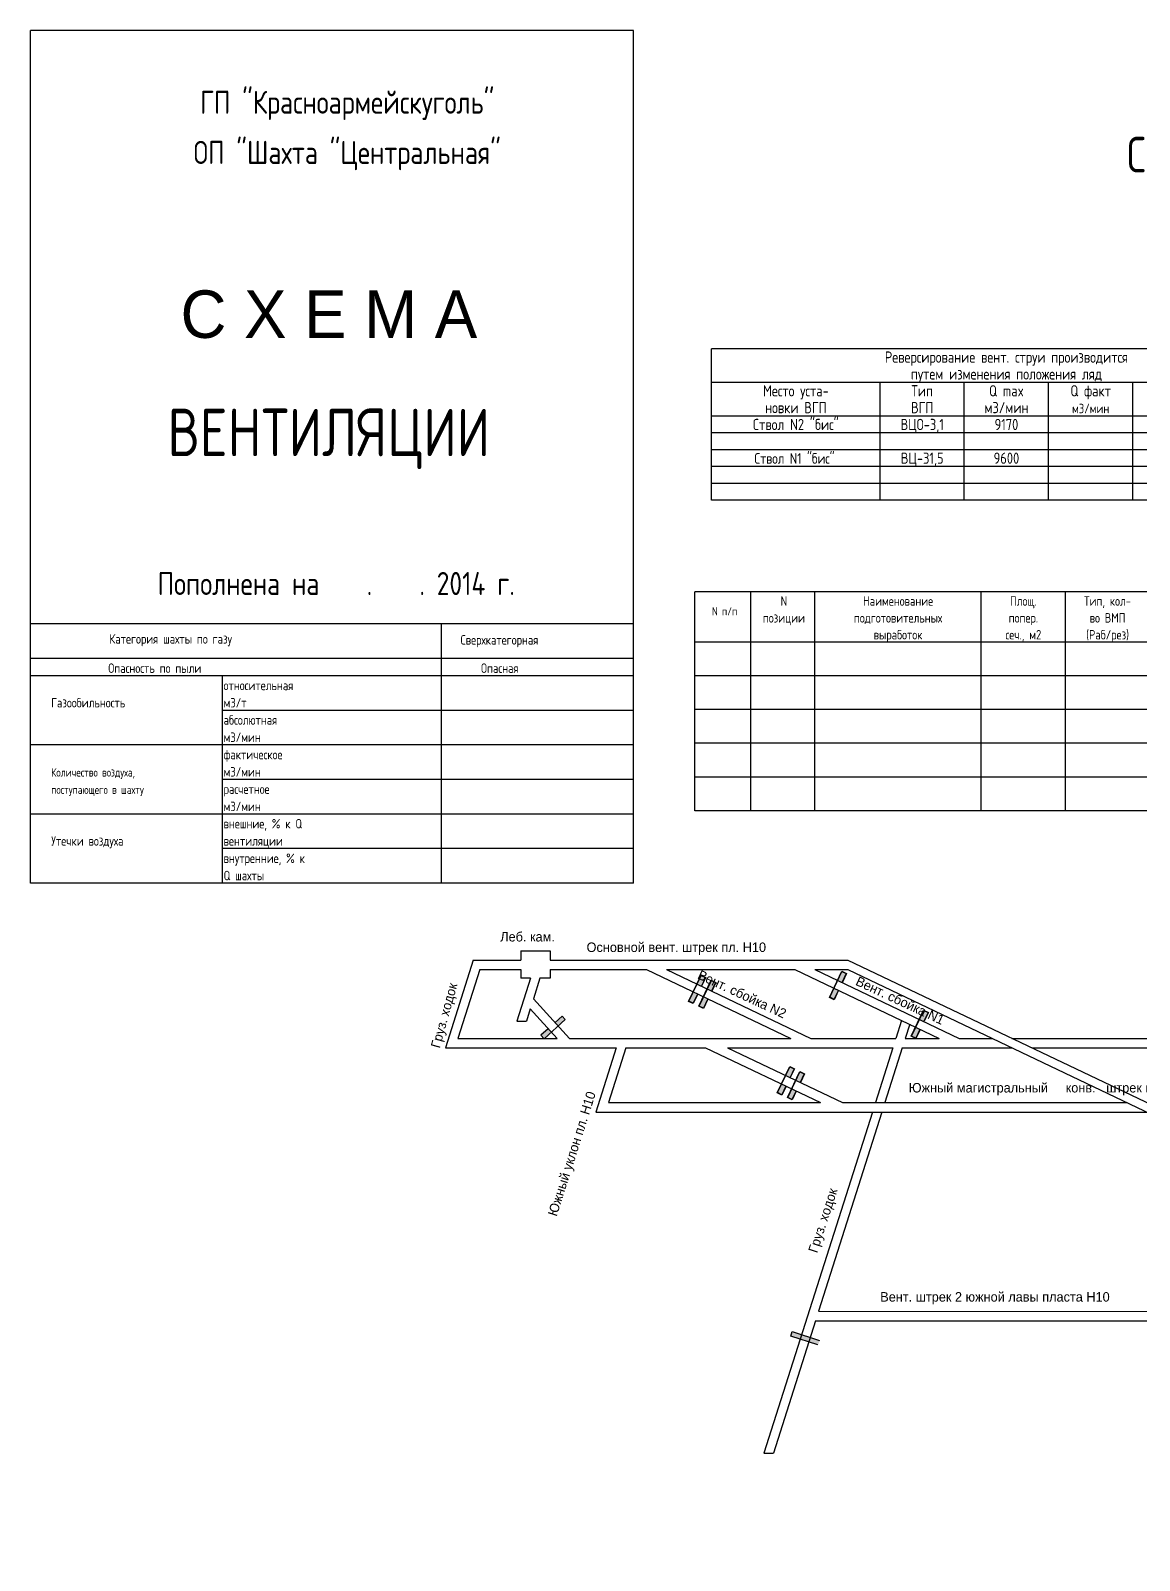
# Model space of a CAD drawing. Header units: millimetres. Extents: x -1543 to 290, y -901 to 459.
# Drawn here: x -1382 to -916, y -185 to 459 of the extents above; entities that cross this region are included whole.
import ezdxf
from ezdxf.enums import TextEntityAlignment as Align

# ---------------------------------------------------------------- set-up
doc = ezdxf.new("R2010")
doc.units = ezdxf.units.MM
for name, color, linetype in [('Двери', 7, 'Continuous'), ('Перемычки', 7, 'Continuous'), ('Таблицы', 7, 'Continuous')]:
    doc.layers.add(name, color=color, linetype=linetype)
doc.styles.add('ESKD', font='Eskdwin')

msp = doc.modelspace()

# ---------------------------------------------------------------- hatches: boundary and pattern name
at = {"layer": 'Двери'}
h = msp.add_hatch(color=256, dxfattribs=at)
h.paths.add_polyline_path([(-1100.11, 56.7), (-1098.34, 60.41), (-1100.33, 61.35), (-1102.09, 57.65), (-1102, 57.61), (-1100.28, 61.22), (-1098.48, 60.36), (-1100.2, 56.75)])
h.paths.add_polyline_path([(-1103.72, 54), (-1102, 57.61), (-1102.09, 57.65), (-1103.81, 54.04)])
h.paths.add_polyline_path([(-1103.59, 49.39), (-1101.83, 53.09), (-1101.92, 53.14), (-1103.64, 49.53), (-1105.45, 50.39), (-1103.72, 54), (-1103.81, 54.04), (-1105.58, 50.34)])
h = msp.add_hatch(color=3, dxfattribs=at)
h.paths.add_polyline_path([(-1098.48, 60.36), (-1100.28, 61.22), (-1102, 57.61), (-1100.2, 56.75)])
h.paths.add_polyline_path([(-1105.45, 50.39), (-1103.64, 49.53), (-1101.92, 53.14), (-1103.72, 54)])
h = msp.add_hatch(color=256, dxfattribs=at)
h.paths.add_polyline_path([(-1095.83, 54.66), (-1094.06, 58.36), (-1096.05, 59.31), (-1097.81, 55.61), (-1097.72, 55.57), (-1096, 59.18), (-1094.2, 58.32), (-1095.92, 54.7)])
h.paths.add_polyline_path([(-1099.45, 51.96), (-1097.72, 55.57), (-1097.81, 55.61), (-1099.54, 52)])
h.paths.add_polyline_path([(-1099.32, 47.35), (-1097.55, 51.05), (-1097.64, 51.09), (-1099.36, 47.48), (-1101.17, 48.34), (-1099.45, 51.96), (-1099.54, 52), (-1101.3, 48.3)])
h = msp.add_hatch(color=3, dxfattribs=at)
h.paths.add_polyline_path([(-1094.2, 58.32), (-1096, 59.18), (-1097.72, 55.57), (-1095.92, 54.7)])
h.paths.add_polyline_path([(-1101.17, 48.34), (-1099.36, 47.48), (-1097.64, 51.09), (-1099.45, 51.96)])
h = msp.add_hatch(color=256, dxfattribs=at)
h.paths.add_polyline_path([(-1040.85, 58.38), (-1039.09, 62.08), (-1041.08, 63.02), (-1042.84, 59.32), (-1042.75, 59.28), (-1041.03, 62.89), (-1039.22, 62.03), (-1040.94, 58.42)])
h.paths.add_polyline_path([(-1044.47, 55.67), (-1042.75, 59.28), (-1042.84, 59.32), (-1044.56, 55.71)])
h.paths.add_polyline_path([(-1044.34, 51.06), (-1042.58, 54.76), (-1042.67, 54.81), (-1044.39, 51.2), (-1046.19, 52.06), (-1044.47, 55.67), (-1044.56, 55.71), (-1046.33, 52.01)])
h = msp.add_hatch(color=3, dxfattribs=at)
h.paths.add_polyline_path([(-1039.22, 62.03), (-1041.03, 62.89), (-1042.75, 59.28), (-1040.94, 58.42)])
h.paths.add_polyline_path([(-1046.19, 52.06), (-1044.39, 51.2), (-1042.67, 54.81), (-1044.47, 55.67)])
h = msp.add_hatch(color=256, dxfattribs=at)
h.paths.add_polyline_path([(-1006.44, 42.02), (-1004.67, 45.72), (-1006.66, 46.67), (-1008.42, 42.97), (-1008.33, 42.93), (-1006.61, 46.54), (-1004.81, 45.68), (-1006.53, 42.07)])
h.paths.add_polyline_path([(-1010.05, 39.32), (-1008.33, 42.93), (-1008.42, 42.97), (-1010.14, 39.36)])
h.paths.add_polyline_path([(-1009.92, 34.71), (-1008.16, 38.41), (-1008.25, 38.46), (-1009.97, 34.85), (-1011.78, 35.71), (-1010.05, 39.32), (-1010.14, 39.36), (-1011.91, 35.66)])
h = msp.add_hatch(color=3, dxfattribs=at)
h.paths.add_polyline_path([(-1004.81, 45.68), (-1006.61, 46.54), (-1008.33, 42.93), (-1006.53, 42.07)])
h.paths.add_polyline_path([(-1011.78, 35.71), (-1009.97, 34.85), (-1008.25, 38.46), (-1010.05, 39.32)])
h = msp.add_hatch(color=256, dxfattribs=at)
h.paths.add_polyline_path([(-1161.83, 41.54), (-1158.79, 44.3), (-1157.31, 42.67), (-1160.35, 39.91), (-1160.42, 39.99), (-1157.45, 42.67), (-1158.8, 44.15), (-1161.76, 41.47)])
h.paths.add_polyline_path([(-1163.38, 37.3), (-1160.42, 39.99), (-1160.35, 39.91), (-1163.31, 37.23)])
h.paths.add_polyline_path([(-1167.83, 36.1), (-1164.79, 38.86), (-1164.72, 38.78), (-1167.69, 36.09), (-1166.34, 34.61), (-1163.38, 37.3), (-1163.31, 37.23), (-1166.35, 34.47)])
h = msp.add_hatch(color=3, dxfattribs=at)
h.paths.add_polyline_path([(-1158.8, 44.15), (-1157.45, 42.67), (-1160.42, 39.99), (-1161.76, 41.47)])
h.paths.add_polyline_path([(-1166.34, 34.61), (-1167.69, 36.09), (-1164.72, 38.78), (-1163.38, 37.3)])
h = msp.add_hatch(color=256, dxfattribs=at)
h.paths.add_polyline_path([(-1062.81, 18.25), (-1061.04, 21.95), (-1063.03, 22.9), (-1064.79, 19.2), (-1064.7, 19.16), (-1062.98, 22.77), (-1061.18, 21.91), (-1062.9, 18.3)])
h.paths.add_polyline_path([(-1066.42, 15.55), (-1064.7, 19.16), (-1064.79, 19.2), (-1066.51, 15.59)])
h.paths.add_polyline_path([(-1066.29, 10.94), (-1064.53, 14.64), (-1064.62, 14.69), (-1066.34, 11.08), (-1068.15, 11.94), (-1066.42, 15.55), (-1066.51, 15.59), (-1068.28, 11.89)])
h = msp.add_hatch(color=3, dxfattribs=at)
h.paths.add_polyline_path([(-1061.18, 21.91), (-1062.98, 22.77), (-1064.7, 19.16), (-1062.9, 18.3)])
h.paths.add_polyline_path([(-1068.15, 11.94), (-1066.34, 11.08), (-1064.62, 14.69), (-1066.42, 15.55)])
h = msp.add_hatch(color=256, dxfattribs=at)
h.paths.add_polyline_path([(-1058.53, 16.21), (-1056.76, 19.91), (-1058.75, 20.86), (-1060.51, 17.16), (-1060.42, 17.11), (-1058.7, 20.72), (-1056.9, 19.86), (-1058.62, 16.25)])
h.paths.add_polyline_path([(-1062.15, 13.5), (-1060.42, 17.11), (-1060.51, 17.16), (-1062.24, 13.55)])
h.paths.add_polyline_path([(-1062.02, 8.9), (-1060.25, 12.6), (-1060.34, 12.64), (-1062.06, 9.03), (-1063.87, 9.89), (-1062.15, 13.5), (-1062.24, 13.55), (-1064, 9.85)])
h = msp.add_hatch(color=3, dxfattribs=at)
h.paths.add_polyline_path([(-1056.9, 19.86), (-1058.7, 20.72), (-1060.42, 17.11), (-1058.62, 16.25)])
h.paths.add_polyline_path([(-1063.87, 9.89), (-1062.06, 9.03), (-1060.34, 12.64), (-1062.15, 13.5)])
at = {"layer": 'Перемычки'}
h = msp.add_hatch(color=256, dxfattribs=at)
h.paths.add_polyline_path([(-1062.7, -90.57), (-1058.8, -91.84), (-1058.77, -91.75), (-1062.57, -90.51), (-1061.95, -88.61), (-1058.15, -89.85), (-1058.12, -89.75), (-1062.02, -88.48)])
h.paths.add_polyline_path([(-1058.77, -91.75), (-1058.8, -91.84), (-1051.1, -94.36), (-1050.42, -92.27), (-1058.12, -89.75), (-1058.15, -89.85), (-1050.54, -92.33), (-1051.17, -94.23)])
h = msp.add_hatch(color=3, dxfattribs=at)
h.paths.add_polyline_path([(-1061.95, -88.61), (-1062.57, -90.51), (-1058.77, -91.75), (-1058.15, -89.85)])
h.paths.add_polyline_path([(-1054.97, -92.99), (-1054.35, -91.09), (-1058.15, -89.85), (-1058.77, -91.75)])
h.paths.add_polyline_path([(-1054.97, -92.99), (-1051.17, -94.23), (-1050.54, -92.33), (-1054.35, -91.09)])

# ---------------------------------------------------------------- linework, layer by layer
for p, q in [((-1176.13, 71.55), (-1163.83, 71.55)), ((-1176.13, 71.55), (-1176.13, 67.75)), ((-1163.83, 71.55), (-1163.83, 67.75)), ((-1196.21, 67.75), (-1207.9, 30.79)), ((-1196.21, 67.75), (-1176.13, 67.75)), ((-1192.21, 67.75), (-1192.21, 67.75)), ((-1163.83, 67.75), (-1038.61, 67.75)), ((-1038.61, 67.75), (-870.83, -12.27)), ((-1193.47, 63.75), (-1202.63, 34.79)), ((-1193.47, 63.75), (-1176.13, 63.75)), ((-1172.12, 60.07), (-1177.81, 42.08)), ((-1176.13, 63.75), (-1176.13, 60.07)), ((-1172.12, 60.07), (-1176.13, 60.07)), ((-1168.12, 60.07), (-1170.84, 51.47)), ((-1163.83, 60.07), (-1168.12, 60.07)), ((-1163.83, 63.75), (-1139.4, 63.75)), ((-1163.83, 63.75), (-1163.83, 60.07)), ((-1139.4, 63.75), (-1123.24, 63.75)), ((-1123.24, 63.75), (-1062.52, 34.78)), ((-1114.86, 63.75), (-1054.13, 34.78)), ((-1114.86, 63.75), (-1060.85, 63.75)), ((-1067.35, 63.75), (-1060.85, 63.75)), ((-1060.85, 63.75), (-1000.12, 34.78)), ((-1052.46, 63.75), (-991.74, 34.78)), ((-1052.46, 63.75), (-1038.61, 63.75)), ((-1044.81, 63.75), (-1038.61, 63.75)), ((-1038.61, 63.75), (-517.19, -184.93)), ((-1172.19, 47.19), (-1173.81, 42.08)), ((-1172.19, 47.19), (-1160.94, 34.79)), ((-1170.84, 51.47), (-1155.7, 34.79)), ((-1177.81, 42.08), (-1173.81, 42.08)), ((-1016.01, 42.36), (-1018.41, 34.79)), ((-1012.54, 40.71), (-1014.41, 34.78)), ((-1202.63, 34.79), (-1160.94, 34.79)), ((-1155.7, 34.79), (-1062.52, 34.78)), ((-1054.13, 34.78), (-1018.41, 34.79)), ((-1014.41, 34.78), (-1000.12, 34.78)), ((-1006.62, 34.78), (-1000.12, 34.78)), ((-991.74, 34.78), (-977.88, 34.78)), ((-969.49, 34.78), (-710.58, 34.78)), ((-1207.9, 30.79), (-1136, 30.79)), ((-1136, 30.79), (-1144.55, 3.75)), ((-1132, 30.79), (-1139.29, 7.75)), ((-1132, 30.79), (-1098.39, 30.78)), ((-1098.39, 30.78), (-1050.08, 7.74)), ((-1089.15, 30.78), (-1040.83, 7.74)), ((-1089.15, 30.78), (-1019.68, 30.78)), ((-1019.68, 30.78), (-1026.96, 7.75)), ((-1015.68, 30.78), (-1022.96, 7.74)), ((-1015.68, 30.78), (-969.49, 30.78)), ((-961.11, 30.78), (-843.68, 30.78)), ((-1139.29, 7.75), (-1050.09, 7.75)), ((-1040.83, 7.74), (-921.16, 7.73)), ((-1144.61, 3.75), (-912.77, 3.73)), ((-1028.23, 3.75), (-1073.85, -139.83)), ((-1024.23, 3.75), (-1050.95, -80.09)), ((-1050.95, -80.09), (-860.96, -80.11)), ((-1052.21, -84.09), (-1069.85, -139.83)), ((-1052.21, -84.09), (-862.23, -84.11)), ((-1073.85, -139.83), (-1069.85, -139.83))]:
    msp.add_line(p, q)
at = {"layer": 'Двери'}
for points in [[(-1101.83, 53.09), (-1103.59, 49.39), (-1105.58, 50.34), (-1100.33, 61.35), (-1098.34, 60.41), (-1100.11, 56.7)], [(-1101.92, 53.14), (-1103.64, 49.53), (-1105.45, 50.39), (-1100.28, 61.22), (-1098.48, 60.36), (-1100.2, 56.75)], [(-1097.55, 51.05), (-1099.32, 47.35), (-1101.3, 48.3), (-1096.05, 59.31), (-1094.06, 58.36), (-1095.83, 54.66)], [(-1097.64, 51.09), (-1099.36, 47.48), (-1101.17, 48.34), (-1096, 59.18), (-1094.2, 58.32), (-1095.92, 54.7)], [(-1042.58, 54.76), (-1044.34, 51.06), (-1046.33, 52.01), (-1041.08, 63.02), (-1039.09, 62.08), (-1040.85, 58.38)], [(-1042.67, 54.81), (-1044.39, 51.2), (-1046.19, 52.06), (-1041.03, 62.89), (-1039.22, 62.03), (-1040.94, 58.42)], [(-1008.16, 38.41), (-1009.92, 34.71), (-1011.91, 35.66), (-1006.66, 46.67), (-1004.67, 45.72), (-1006.44, 42.02)], [(-1008.25, 38.46), (-1009.97, 34.85), (-1011.78, 35.71), (-1006.61, 46.54), (-1004.81, 45.68), (-1006.53, 42.07)], [(-1164.72, 38.78), (-1167.69, 36.09), (-1166.34, 34.61), (-1157.45, 42.67), (-1158.8, 44.15), (-1161.76, 41.47)], [(-1064.53, 14.64), (-1066.29, 10.94), (-1068.28, 11.89), (-1063.03, 22.9), (-1061.04, 21.95), (-1062.81, 18.25)], [(-1064.62, 14.69), (-1066.34, 11.08), (-1068.15, 11.94), (-1062.98, 22.77), (-1061.18, 21.91), (-1062.9, 18.3)], [(-1060.25, 12.6), (-1062.02, 8.9), (-1064, 9.85), (-1058.75, 20.86), (-1056.76, 19.91), (-1058.53, 16.21)], [(-1060.34, 12.64), (-1062.06, 9.03), (-1063.87, 9.89), (-1058.7, 20.72), (-1056.9, 19.86), (-1058.62, 16.25)]]:
    msp.add_lwpolyline(points, dxfattribs=at)
at = {"layer": 'Перемычки'}
msp.add_lwpolyline([(-1051.17, -94.23), (-1062.57, -90.51), (-1061.95, -88.61), (-1050.54, -92.33)], dxfattribs=at)
at = {"layer": 'Таблицы'}
for p, q in [((-1382.46, 100.1), (-1382.46, 458.91)), ((-1128.71, 458.91), (-1382.46, 458.91)), ((-1128.71, 100.1), (-1128.71, 458.91)), ((-847.76, 325.04), (-1095.88, 325.04)), ((-1095.88, 261.24), (-1095.88, 325.04)), ((-847.76, 310.86), (-1095.88, 310.86)), ((-1024.99, 261.24), (-1024.99, 310.86)), ((-989.54, 261.24), (-989.54, 310.86)), ((-954.1, 261.24), (-954.1, 310.86)), ((-918.65, 261.24), (-918.65, 310.86)), ((-847.76, 296.68), (-1095.88, 296.68)), ((-847.76, 289.59), (-1095.88, 289.59)), ((-847.76, 282.51), (-1095.88, 282.51)), ((-847.76, 275.42), (-1095.88, 275.42)), ((-847.76, 268.33), (-1095.88, 268.33)), ((-847.76, 261.24), (-1095.88, 261.24)), ((-710.68, 222.75), (-1102.93, 222.75)), ((-1102.93, 130.59), (-1102.93, 222.75)), ((-1079.36, 130.59), (-1079.36, 222.75)), ((-1052.44, 130.59), (-1052.44, 222.75)), ((-982.42, 130.59), (-982.42, 222.75)), ((-710.68, 222.75), (-972.97, 222.75)), ((-946.98, 130.59), (-946.98, 222.75)), ((-1128.71, 209.2), (-1382.46, 209.2)), ((-1209.52, 100.1), (-1209.52, 209.2)), ((-710.68, 201.48), (-1102.93, 201.48)), ((-1128.71, 194.65), (-1382.46, 194.65)), ((-1128.71, 187.38), (-1382.46, 187.38)), ((-1301.65, 100.1), (-1301.65, 187.38)), ((-710.68, 187.3), (-1102.93, 187.3)), ((-1128.71, 172.83), (-1301.65, 172.83)), ((-710.68, 173.12), (-1102.93, 173.12)), ((-1128.71, 158.28), (-1382.46, 158.28)), ((-710.68, 158.95), (-1102.93, 158.95)), ((-1128.71, 143.74), (-1301.65, 143.74)), ((-710.68, 144.77), (-1102.93, 144.77)), ((-1128.71, 129.19), (-1382.46, 129.19)), ((-710.68, 130.59), (-1102.93, 130.59)), ((-1128.71, 114.64), (-1301.65, 114.64)), ((-1128.71, 100.1), (-1382.46, 100.1))]:
    msp.add_line(p, q, dxfattribs=at)

# ---------------------------------------------------------------- texts
at = {"lineweight": 25, "style": 'ESKD'}
msp.add_text('С Х Е М А  В Е Н Т И Л Я Ц И И  Ш А Х Т Ы  "Ц Е Н Т Р А Л Ь Н А Я"', height=15, dxfattribs=at).set_placement((-921.1, 399.23))
for s, p in [('Леб. кам.', (-1184.83, 75.55)), ('Основной вент. штрек пл. Н10', (-1148.5, 71.13)), ('Южный магистральный     конв.   штрек пл. Н10', (-1012.94, 12)), ('Вент. штрек 2 южной лавы пласта Н10', (-1024.92, -76.01))]:
    msp.add_text(s, height=4).set_placement(p)
for s, rotation, p in [('Груз. ходок', 74.50185, (-1210.3, 30.38)), ('Вент. сбойка N2', 335, (-1102.13, 60.09)), ('Вент. сбойка N1', 335, (-1035.64, 57.41)), ('Южный уклон пл. Н10', 72.36153, (-1161.1, -40.4)), ('Груз. ходок', 72, (-1051.52, -55.81))]:
    msp.add_text(s, height=4, rotation=rotation).set_placement(p)
at = {"layer": 'Таблицы', "style": 'ESKD'}
for s, height, p in [('ГП "Красноармейскуголь"', 9.6978, (-1249.23, 423.92)), ('ОП "Шахта "Центральная"', 9.6978, (-1249.23, 402.78)), ('Место уста-', 4.726, (-1060.43, 304.95)), ('Тип', 4.726, (-1007.26, 304.95)), ('Q max', 4.726, (-971.82, 304.95)), ('Q факт', 4.726, (-936.37, 304.95)), ('новки ВГП', 4.726, (-1060.43, 297.87)), ('ВГП', 4.726, (-1007.26, 297.87)), ('Ствол N2 "бис"', 4.726, (-1060.43, 290.78)), ('м3/мин', 4.726, (-971.82, 297.87)), ('м3/мин', 4, (-936.37, 297.87)), ('ВЦО-3,1', 4.726, (-1007.26, 290.78)), ('9170', 4.726, (-971.82, 290.78)), ('Ствол N1 "бис"', 4.5, (-1061.01, 276.6)), ('ВЦ-31,5', 4.726, (-1007.26, 276.6)), ('9600', 4.726, (-971.82, 276.6)), ('Пополнена на    .    . 2014 г.', 9.6978, (-1253.86, 221.36)), ('N', 4, (-1065.47, 216.84)), ('Наименование', 4, (-1017.43, 216.84)), ('Площ.', 4, (-964.7, 216.84)), ('Тип, кол-', 4, (-929.26, 216.84)), (' N п/п', 3.5, (-1091.32, 212.77)), ('позиции', 4, (-1065.47, 209.75)), ('подготовительных', 4, (-1017.43, 209.75)), ('попер.', 4, (-964.7, 209.75)), ('во ВМП', 4, (-929.26, 209.75)), ('выработок', 4, (-1017.43, 202.66)), ('сеч., м2', 4, (-964.7, 202.66)), ('(Раб/рез)', 4, (-929.26, 202.66))]:
    msp.add_text(s, height=height, dxfattribs=at).set_placement(p, align=Align.CENTER)
at = {"layer": 'Таблицы', "lineweight": 25}
msp.add_text('С Х Е М А', height=20, dxfattribs=at).set_placement((-1256.95, 329.57), align=Align.CENTER)
at = {"layer": 'Таблицы', "color": 1, "style": 'ESKD'}
for s, p in [('Реверсирование вент. струи производится', (-971.82, 319.13)), ('путем изменения положения ляд', (-971.82, 312.04))]:
    msp.add_text(s, height=4.726, dxfattribs=at).set_placement(p, align=Align.CENTER)
at = {"layer": 'Таблицы', "lineweight": 25, "style": 'ESKD'}
msp.add_text('ВЕНТИЛЯЦИИ', height=20, dxfattribs=at).set_placement((-1256.95, 279.81), align=Align.CENTER)
at = {"layer": 'Таблицы', "style": 'ESKD'}
for s, height, p in [('Категория шахты по газу', 4, (-1349.3, 200.89)), ('Сверхкатегорная', 4, (-1201.52, 200.48)), ('Опасность по пыли', 4, (-1349.77, 188.59)), ('Опасная', 4, (-1192.92, 188.59)), ('относительная', 4, (-1301.25, 181.32)), ('Газообильность', 4, (-1373.78, 174.04)), ('м3/т', 4, (-1301.25, 174.04)), ('абсолютная', 4, (-1301.25, 166.77)), ('м3/мин', 4, (-1301.25, 159.5)), ('фактическое', 4, (-1301.25, 152.22)), ('Количество воздуха,', 3.5, (-1373.78, 144.95)), ('м3/мин', 4, (-1301.25, 144.95)), ('поступающего в шахту', 3.5, (-1373.78, 137.68)), ('расчетное', 4, (-1301.25, 137.68)), ('м3/мин', 4, (-1301.25, 130.4)), ('внешние, % к Q', 4, (-1301.25, 123.13)), ('Утечки воздуха', 4, (-1373.78, 115.86)), ('вентиляции', 4, (-1301.25, 115.86)), ('внутренние, % к', 4, (-1301.25, 108.58)), ('Q шахты', 4, (-1301.25, 101.31))]:
    msp.add_text(s, height=height, dxfattribs=at).set_placement(p)

doc.saveas('drawing.dxf')
